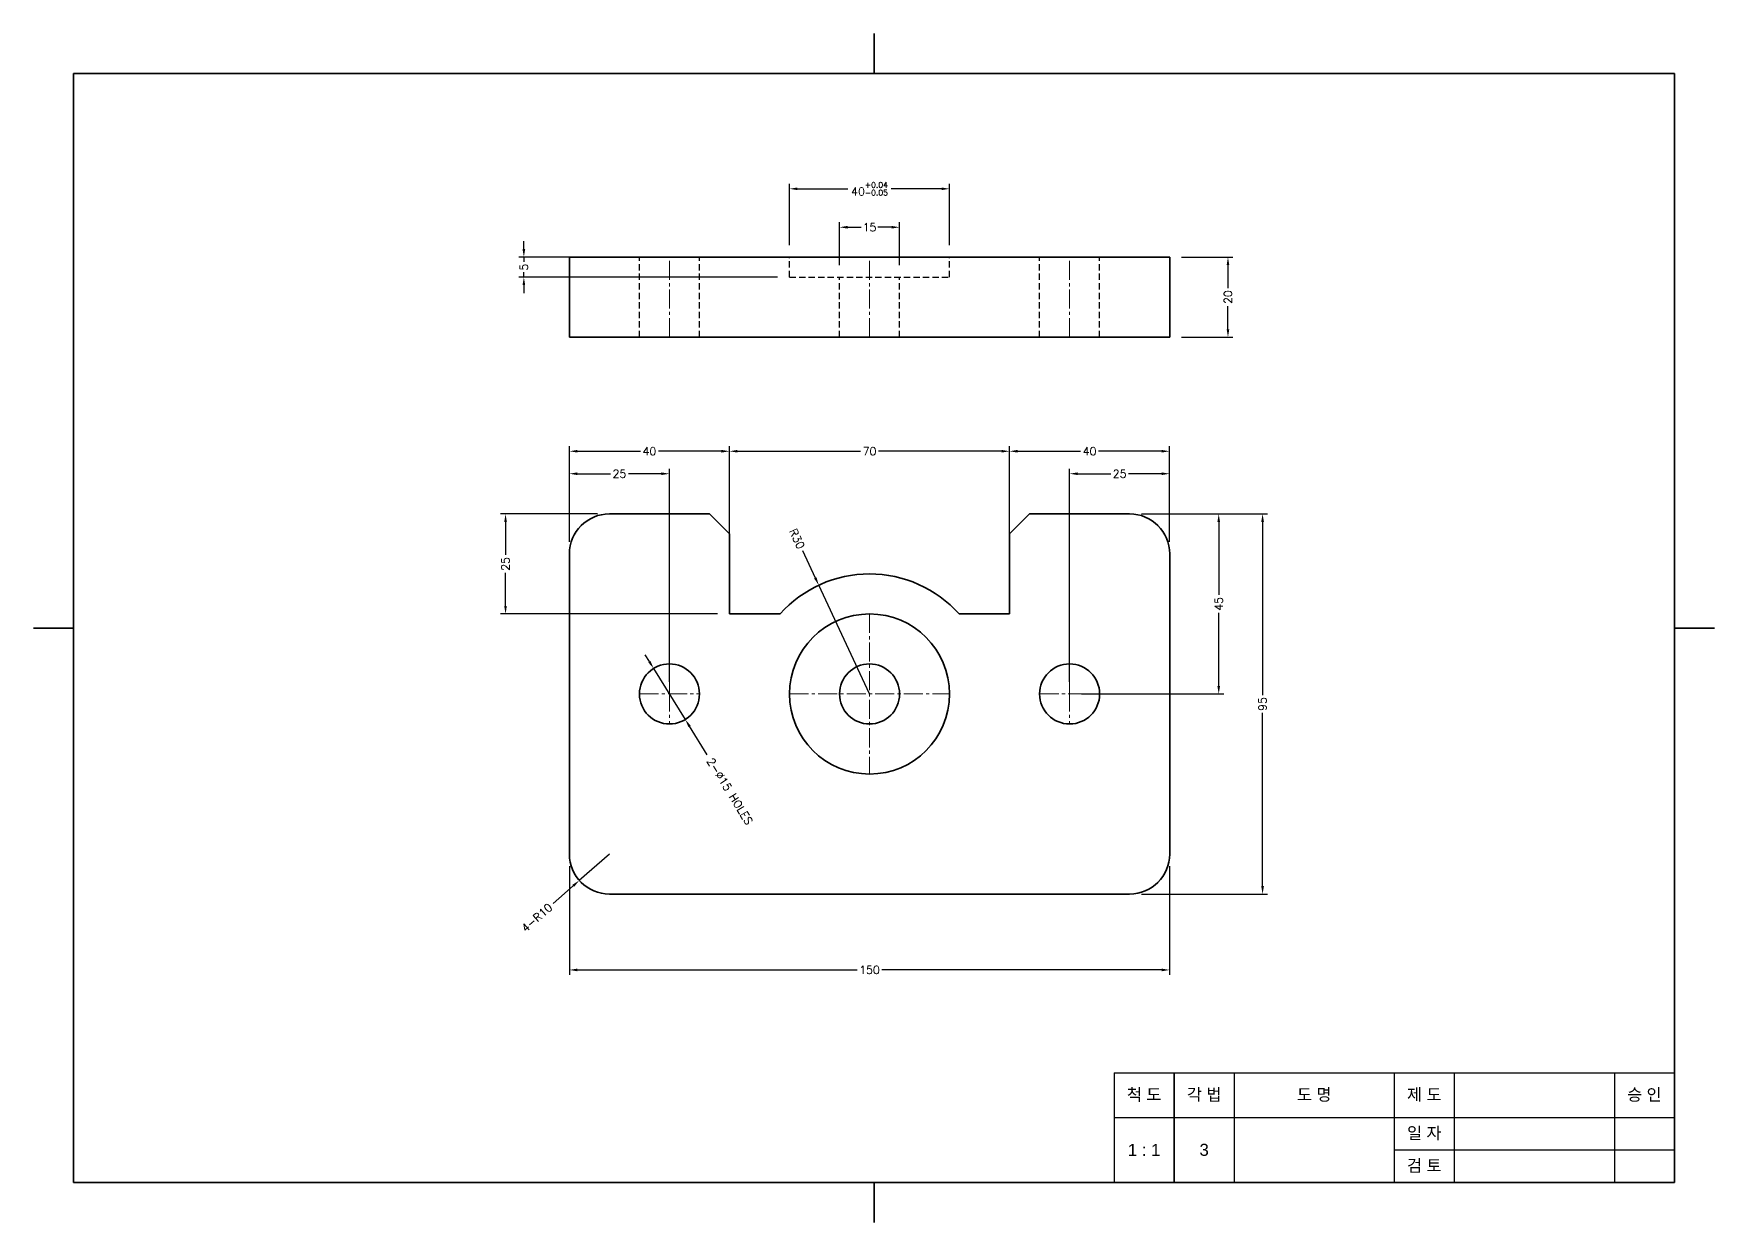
# Model space of a CAD drawing. Header units: millimetres. Extents: x 0 to 11420, y 0 to 297.
# Drawn here: x 2500 to 2920, y 0 to 297 of the extents above; entities that cross this region are included whole.
import ezdxf

# ---------------------------------------------------------------- set-up
doc = ezdxf.new("R2010")
doc.units = ezdxf.units.MM
doc.header["$LTSCALE"] = 0.25
doc.linetypes.add('CENTER2', pattern=[28.575, 19.05, -3.175, 3.175, -3.175])
doc.linetypes.add('HIDDEN', pattern=[9.525, 6.35, -3.175])
for name, color, linetype, lineweight in [('1_윤곽선', 4, 'Continuous', 35), ('2_외형선', 7, 'Continuous', 35), ('3_숨은선', 2, 'HIDDEN', 25), ('4_중심선', 1, 'CENTER2', 18)]:
    doc.layers.add(name, color=color, linetype=linetype, lineweight=lineweight)
doc.styles.get("Standard").update_dxf_attribs({"font": 'arial.ttf'})
doc.styles.add('주석', font='romans.shx', dxfattribs={"height": 2, "bigfont": 'whgtxt.shx'})
doc.dimstyles.new('주석', dxfattribs={"dimscale": 0, "dimtxt": 2, "dimasz": 2, "dimexe": 1.25, "dimexo": 3, "dimtad": 0, "dimtxsty": '주석', "dimcen": 0, "dimclrd": 3, "dimclre": 3, "dimclrt": 3, "dimadec": 0, "dimazin": 0, "dimtfac": 1, "dimtmove": 0, "dimatfit": 3, "dimfxl": 5, "dimtfill": 1, "dimarcsym": 0})

# ---------------------------------------------------------------- blocks, each defined once
blk = doc.blocks.new('*T62')
at = {"layer": '1_윤곽선', "color": 0, "linetype": 'ByBlock', "lineweight": -2, "transparency": 16777216}
for p, q in [((0, 0), (140, 0)), ((0, 0), (0, -27.35)), ((140, 0), (140, -27.35)), ((0, -27.35), (140, -27.35))]:
    blk.add_line(p, q, dxfattribs=at)
at = {"layer": '1_윤곽선', "color": 3, "linetype": 'ByBlock', "lineweight": -2, "transparency": 16777216}
for p, q in [((15, 0), (15, -27.35)), ((30, 0), (30, -27.35)), ((70, 0), (70, -27.35)), ((85, 0), (85, -27.35)), ((125, 0), (125, -27.35)), ((0, -11.14), (140, -11.14)), ((70, -19.24), (140, -19.24))]:
    blk.add_line(p, q, dxfattribs=at)
at = {"layer": '1_윤곽선', "color": 2, "transparency": 16777216, "char_height": 3, "attachment_point": 5}
for s, insert, width in [('{\\fGulim|b0|i0|c129|p50;척 도}', (7.5, -5.57), 12), ('{\\fGulim|b0|i0|c129|p50;각 법}', (22.5, -5.57), 12), ('{\\fGulim|b0|i0|c129|p50;도 명}', (50, -5.57), 37), ('{\\fGulim|b0|i0|c129|p50;제 도}', (77.5, -5.57), 12), ('{\\fGulim|b0|i0|c129|p50;승 인}', (132.5, -5.57), 12), ('{\\fGulim|b0|i0|c129|p50;일 자}', (77.5, -15.19), 12), ('1 : 1', (7.5, -19.24), 12), ('3', (22.5, -19.24), 12), ('{\\fGulim|b0|i0|c129|p50;검 토}', (77.5, -23.29), 12)]:
    blk.add_mtext(s, dxfattribs=dict(at, insert=insert, width=width))
blk = doc.blocks.new('*D63')
at = {"layer": '2_외형선', "color": 3, "lineweight": -2, "transparency": 16777216}
for p, q in [((2633.88, 89.02), (2633.88, 61.82)), ((2783.88, 89.02), (2783.88, 61.82)), ((2635.88, 63.07), (2705.83, 63.07)), ((2781.88, 63.07), (2711.94, 63.07))]:
    blk.add_line(p, q, dxfattribs=at)
at = {"layer": '2_외형선', "color": 3, "transparency": 16777216}
for points in [[(2635.88, 63.41), (2635.88, 62.74), (2633.88, 63.07)], [(2781.88, 63.41), (2781.88, 62.74), (2783.88, 63.07)]]:
    blk.add_solid(points, dxfattribs=at)
at = {"layer": 'Defpoints', "color": 0, "transparency": 16777216}
for p in [(2633.88, 92.02), (2783.88, 92.02), (2783.88, 63.07)]:
    blk.add_point(p, dxfattribs=at)
at = {"layer": '2_외형선', "color": 3, "transparency": 16777216, "insert": (2708.88, 63.07), "char_height": 2, "attachment_point": 5, "style": '주석', "bg_fill": 3, "box_fill_scale": 1.1, "bg_fill_color": 256, "bg_fill_true_color": 13158600, "bg_fill_transparency": 0}
blk.add_mtext('150', dxfattribs=at)
blk = doc.blocks.new('*D64')
at = {"layer": '2_외형선', "color": 3, "lineweight": -2, "transparency": 16777216}
for p, q in [((2776.88, 177.02), (2808.35, 177.02)), ((2807.1, 175.02), (2807.1, 131.76)), ((2807.1, 84.02), (2807.1, 127.27)), ((2776.88, 82.02), (2808.35, 82.02))]:
    blk.add_line(p, q, dxfattribs=at)
at = {"layer": '2_외형선', "color": 3, "transparency": 16777216}
for points in [[(2806.77, 175.02), (2807.44, 175.02), (2807.1, 177.02)], [(2806.77, 84.02), (2807.44, 84.02), (2807.1, 82.02)]]:
    blk.add_solid(points, dxfattribs=at)
at = {"layer": 'Defpoints', "color": 0, "transparency": 16777216}
for p in [(2773.88, 177.02), (2807.1, 177.02), (2773.88, 82.02)]:
    blk.add_point(p, dxfattribs=at)
at = {"layer": '2_외형선', "color": 3, "transparency": 16777216, "insert": (2807.1, 129.52), "char_height": 2, "attachment_point": 5, "rotation": 90, "style": '주석', "bg_fill": 3, "box_fill_scale": 1.1, "bg_fill_color": 256, "bg_fill_true_color": 13158600, "bg_fill_transparency": 0}
blk.add_mtext('95', dxfattribs=at)
blk = doc.blocks.new('*D65')
at = {"layer": '2_외형선', "color": 3, "lineweight": -2, "transparency": 16777216}
for p, q in [((2776.88, 177.02), (2797.39, 177.02)), ((2796.14, 175.02), (2796.14, 156.76)), ((2796.14, 134.02), (2796.14, 152.27)), ((2761.88, 132.02), (2797.39, 132.02))]:
    blk.add_line(p, q, dxfattribs=at)
at = {"layer": '2_외형선', "color": 3, "transparency": 16777216}
for points in [[(2795.81, 175.02), (2796.47, 175.02), (2796.14, 177.02)], [(2795.81, 134.02), (2796.47, 134.02), (2796.14, 132.02)]]:
    blk.add_solid(points, dxfattribs=at)
at = {"layer": 'Defpoints', "color": 0, "transparency": 16777216}
for p in [(2773.88, 177.02), (2758.88, 132.02), (2796.14, 132.02)]:
    blk.add_point(p, dxfattribs=at)
at = {"layer": '2_외형선', "color": 3, "transparency": 16777216, "insert": (2796.14, 154.52), "char_height": 2, "attachment_point": 5, "rotation": 90, "style": '주석', "bg_fill": 3, "box_fill_scale": 1.1, "bg_fill_color": 256, "bg_fill_true_color": 13158600, "bg_fill_transparency": 0}
blk.add_mtext('45', dxfattribs=at)
blk = doc.blocks.new('*D66')
at = {"layer": '2_외형선', "color": 3, "lineweight": -2, "transparency": 16777216}
for p, q in [((2758.88, 135.02), (2758.88, 188.29)), ((2760.88, 187.04), (2769.14, 187.04)), ((2781.88, 187.04), (2773.63, 187.04)), ((2783.88, 170.02), (2783.88, 188.29))]:
    blk.add_line(p, q, dxfattribs=at)
at = {"layer": '2_외형선', "color": 3, "transparency": 16777216}
for points in [[(2760.88, 187.38), (2760.88, 186.71), (2758.88, 187.04)], [(2781.88, 187.38), (2781.88, 186.71), (2783.88, 187.04)]]:
    blk.add_solid(points, dxfattribs=at)
at = {"layer": 'Defpoints', "color": 0, "transparency": 16777216}
for p in [(2758.88, 187.04), (2783.88, 167.02), (2758.88, 132.02)]:
    blk.add_point(p, dxfattribs=at)
at = {"layer": '2_외형선', "color": 3, "transparency": 16777216, "insert": (2771.38, 187.04), "char_height": 2, "attachment_point": 5, "style": '주석', "bg_fill": 3, "box_fill_scale": 1.1, "bg_fill_color": 256, "bg_fill_true_color": 13158600, "bg_fill_transparency": 0}
blk.add_mtext('25', dxfattribs=at)
blk = doc.blocks.new('*D67')
at = {"layer": '2_외형선', "color": 3, "lineweight": -2, "transparency": 16777216}
for p, q in [((2743.88, 155.02), (2743.88, 193.91)), ((2783.88, 170.02), (2783.88, 193.91)), ((2745.88, 192.66), (2761.64, 192.66)), ((2781.88, 192.66), (2766.13, 192.66))]:
    blk.add_line(p, q, dxfattribs=at)
at = {"layer": '2_외형선', "color": 3, "transparency": 16777216}
for points in [[(2745.88, 192.99), (2745.88, 192.33), (2743.88, 192.66)], [(2781.88, 192.99), (2781.88, 192.33), (2783.88, 192.66)]]:
    blk.add_solid(points, dxfattribs=at)
at = {"layer": 'Defpoints', "color": 0, "transparency": 16777216}
for p in [(2743.88, 192.66), (2783.88, 167.02), (2743.88, 152.02)]:
    blk.add_point(p, dxfattribs=at)
at = {"layer": '2_외형선', "color": 3, "transparency": 16777216, "insert": (2763.88, 192.66), "char_height": 2, "attachment_point": 5, "style": '주석', "bg_fill": 3, "box_fill_scale": 1.1, "bg_fill_color": 256, "bg_fill_true_color": 13158600, "bg_fill_transparency": 0}
blk.add_mtext('40', dxfattribs=at)
blk = doc.blocks.new('*D68')
at = {"layer": '2_외형선', "color": 3, "lineweight": -2, "transparency": 16777216}
for p, q in [((2673.88, 155.02), (2673.88, 193.91)), ((2743.88, 155.02), (2743.88, 193.91)), ((2675.88, 192.66), (2706.64, 192.66)), ((2741.88, 192.66), (2711.13, 192.66))]:
    blk.add_line(p, q, dxfattribs=at)
at = {"layer": '2_외형선', "color": 3, "transparency": 16777216}
for points in [[(2675.88, 192.99), (2675.88, 192.33), (2673.88, 192.66)], [(2741.88, 192.99), (2741.88, 192.33), (2743.88, 192.66)]]:
    blk.add_solid(points, dxfattribs=at)
at = {"layer": 'Defpoints', "color": 0, "transparency": 16777216}
for p in [(2673.88, 192.66), (2673.88, 152.02), (2743.88, 152.02)]:
    blk.add_point(p, dxfattribs=at)
at = {"layer": '2_외형선', "color": 3, "transparency": 16777216, "insert": (2708.88, 192.66), "char_height": 2, "attachment_point": 5, "style": '주석', "bg_fill": 3, "box_fill_scale": 1.1, "bg_fill_color": 256, "bg_fill_true_color": 13158600, "bg_fill_transparency": 0}
blk.add_mtext('70', dxfattribs=at)
blk = doc.blocks.new('*D69')
at = {"layer": '2_외형선', "color": 3, "lineweight": -2, "transparency": 16777216}
for p, q in [((2633.88, 170.02), (2633.88, 188.29)), ((2635.88, 187.04), (2644.14, 187.04)), ((2656.88, 187.04), (2648.63, 187.04)), ((2658.88, 135.02), (2658.88, 188.29))]:
    blk.add_line(p, q, dxfattribs=at)
at = {"layer": '2_외형선', "color": 3, "transparency": 16777216}
for points in [[(2635.88, 187.38), (2635.88, 186.71), (2633.88, 187.04)], [(2656.88, 187.38), (2656.88, 186.71), (2658.88, 187.04)]]:
    blk.add_solid(points, dxfattribs=at)
at = {"layer": 'Defpoints', "color": 0, "transparency": 16777216}
for p in [(2658.88, 187.04), (2633.88, 167.02), (2658.88, 132.02)]:
    blk.add_point(p, dxfattribs=at)
at = {"layer": '2_외형선', "color": 3, "transparency": 16777216, "insert": (2646.38, 187.04), "char_height": 2, "attachment_point": 5, "style": '주석', "bg_fill": 3, "box_fill_scale": 1.1, "bg_fill_color": 256, "bg_fill_true_color": 13158600, "bg_fill_transparency": 0}
blk.add_mtext('25', dxfattribs=at)
blk = doc.blocks.new('*D70')
at = {"layer": '2_외형선', "color": 3, "lineweight": -2, "transparency": 16777216}
for p, q in [((2633.88, 170.02), (2633.88, 193.91)), ((2673.88, 175.02), (2673.88, 193.91)), ((2635.88, 192.66), (2651.64, 192.66)), ((2671.88, 192.66), (2656.13, 192.66))]:
    blk.add_line(p, q, dxfattribs=at)
at = {"layer": '2_외형선', "color": 3, "transparency": 16777216}
for points in [[(2635.88, 192.99), (2635.88, 192.33), (2633.88, 192.66)], [(2671.88, 192.99), (2671.88, 192.33), (2673.88, 192.66)]]:
    blk.add_solid(points, dxfattribs=at)
at = {"layer": 'Defpoints', "color": 0, "transparency": 16777216}
for p in [(2673.88, 192.66), (2673.88, 172.02), (2633.88, 167.02)]:
    blk.add_point(p, dxfattribs=at)
at = {"layer": '2_외형선', "color": 3, "transparency": 16777216, "insert": (2653.88, 192.66), "char_height": 2, "attachment_point": 5, "style": '주석', "bg_fill": 3, "box_fill_scale": 1.1, "bg_fill_color": 256, "bg_fill_true_color": 13158600, "bg_fill_transparency": 0}
blk.add_mtext('40', dxfattribs=at)
blk = doc.blocks.new('*D71')
at = {"layer": '2_외형선', "color": 3, "lineweight": -2, "transparency": 16777216}
for p, q in [((2640.88, 177.02), (2616.68, 177.02)), ((2617.93, 175.02), (2617.93, 166.76)), ((2617.93, 154.02), (2617.93, 162.27)), ((2670.88, 152.02), (2616.68, 152.02))]:
    blk.add_line(p, q, dxfattribs=at)
at = {"layer": '2_외형선', "color": 3, "transparency": 16777216}
for points in [[(2617.6, 175.02), (2618.26, 175.02), (2617.93, 177.02)], [(2617.6, 154.02), (2618.26, 154.02), (2617.93, 152.02)]]:
    blk.add_solid(points, dxfattribs=at)
at = {"layer": 'Defpoints', "color": 0, "transparency": 16777216}
for p in [(2643.88, 177.02), (2617.93, 152.02), (2673.88, 152.02)]:
    blk.add_point(p, dxfattribs=at)
at = {"layer": '2_외형선', "color": 3, "transparency": 16777216, "insert": (2617.93, 164.52), "char_height": 2, "attachment_point": 5, "rotation": 90, "style": '주석', "bg_fill": 3, "box_fill_scale": 1.1, "bg_fill_color": 256, "bg_fill_true_color": 13158600, "bg_fill_transparency": 0}
blk.add_mtext('25', dxfattribs=at)
blk = doc.blocks.new('*D72')
at = {"layer": '2_외형선', "color": 3, "lineweight": -2, "transparency": 16777216}
for p, q in [((2643.88, 92.02), (2636.36, 85.42)), ((2629.84, 79.7), (2634.86, 84.11))]:
    blk.add_line(p, q, dxfattribs=at)
at = {"layer": '2_외형선', "color": 3, "transparency": 16777216}
blk.add_solid([(2634.64, 84.36), (2635.08, 83.86), (2636.36, 85.42)], dxfattribs=at)
at = {"layer": 'Defpoints', "color": 0, "transparency": 16777216}
for p in [(2643.88, 92.02), (2636.36, 85.42)]:
    blk.add_point(p, dxfattribs=at)
at = {"layer": '2_외형선', "color": 3, "transparency": 16777216, "insert": (2625.75, 76.12), "char_height": 2, "attachment_point": 5, "rotation": 41.2315, "style": '주석', "bg_fill": 3, "box_fill_scale": 1.1, "bg_fill_color": 256, "bg_fill_true_color": 13158600, "bg_fill_transparency": 0}
blk.add_mtext('4-R10', dxfattribs=at)
blk = doc.blocks.new('*D73')
at = {"layer": '2_외형선', "color": 3, "lineweight": -2, "transparency": 16777216}
for p, q in [((2653.87, 140.09), (2652.82, 141.79)), ((2654.93, 138.39), (2662.84, 125.64)), ((2668.32, 116.83), (2663.9, 123.95))]:
    blk.add_line(p, q, dxfattribs=at)
at = {"layer": '2_외형선', "color": 3, "transparency": 16777216}
for points in [[(2654.16, 140.26), (2653.59, 139.91), (2654.93, 138.39)], [(2664.18, 124.12), (2663.61, 123.77), (2662.84, 125.64)]]:
    blk.add_solid(points, dxfattribs=at)
at = {"layer": 'Defpoints', "color": 0, "transparency": 16777216}
for p in [(2654.93, 138.39), (2662.84, 125.64)]:
    blk.add_point(p, dxfattribs=at)
at = {"layer": '2_외형선', "color": 3, "transparency": 16777216, "insert": (2673.99, 107.7), "char_height": 2, "attachment_point": 5, "rotation": 301.8413, "style": '주석', "bg_fill": 3, "box_fill_scale": 1.1, "bg_fill_color": 256, "bg_fill_true_color": 13158600, "bg_fill_transparency": 0}
blk.add_mtext('2-∅15 HOLES', dxfattribs=at)
blk = doc.blocks.new('*D74')
at = {"layer": '2_외형선', "color": 3, "lineweight": -2, "transparency": 16777216}
for p, q in [((2692.13, 167.89), (2695.34, 161.01)), ((2708.88, 132.02), (2696.19, 159.2))]:
    blk.add_line(p, q, dxfattribs=at)
at = {"layer": '2_외형선', "color": 3, "transparency": 16777216}
blk.add_solid([(2695.64, 161.15), (2695.04, 160.87), (2696.19, 159.2)], dxfattribs=at)
at = {"layer": 'Defpoints', "color": 0, "transparency": 16777216}
for p in [(2696.19, 159.2), (2708.88, 132.02)]:
    blk.add_point(p, dxfattribs=at)
at = {"layer": '2_외형선', "color": 3, "transparency": 16777216, "insert": (2690.77, 170.79), "char_height": 2, "attachment_point": 5, "rotation": 295.0386, "style": '주석', "bg_fill": 3, "box_fill_scale": 1.1, "bg_fill_color": 256, "bg_fill_true_color": 13158600, "bg_fill_transparency": 0}
blk.add_mtext('R30', dxfattribs=at)
blk = doc.blocks.new('*D75')
at = {"layer": '2_외형선', "color": 3, "lineweight": -2, "transparency": 16777216}
for p, q in [((2701.38, 239.16), (2701.38, 249.87)), ((2703.38, 248.62), (2706.78, 248.62)), ((2714.38, 248.62), (2710.99, 248.62)), ((2716.38, 239.16), (2716.38, 249.87))]:
    blk.add_line(p, q, dxfattribs=at)
at = {"layer": '2_외형선', "color": 3, "transparency": 16777216}
for points in [[(2703.38, 248.95), (2703.38, 248.29), (2701.38, 248.62)], [(2714.38, 248.95), (2714.38, 248.29), (2716.38, 248.62)]]:
    blk.add_solid(points, dxfattribs=at)
at = {"layer": 'Defpoints', "color": 0, "transparency": 16777216}
for p in [(2716.38, 248.62), (2701.38, 236.16), (2716.38, 236.16)]:
    blk.add_point(p, dxfattribs=at)
at = {"layer": '2_외형선', "color": 3, "transparency": 16777216, "insert": (2708.88, 248.62), "char_height": 2, "attachment_point": 5, "style": '주석', "bg_fill": 3, "box_fill_scale": 1.1, "bg_fill_color": 256, "bg_fill_true_color": 13158600, "bg_fill_transparency": 0}
blk.add_mtext('15', dxfattribs=at)
blk = doc.blocks.new('*D76')
at = {"layer": '2_외형선', "color": 3, "lineweight": -2, "transparency": 16777216}
for p, q in [((2622.51, 243.16), (2622.51, 245.16)), ((2685.88, 241.16), (2621.26, 241.16)), ((2622.51, 241.16), (2622.51, 239.95)), ((2685.88, 236.16), (2621.26, 236.16)), ((2622.51, 236.16), (2622.51, 237.37)), ((2622.51, 234.16), (2622.51, 232.16))]:
    blk.add_line(p, q, dxfattribs=at)
at = {"layer": '2_외형선', "color": 3, "transparency": 16777216}
for points in [[(2622.17, 243.16), (2622.84, 243.16), (2622.51, 241.16)], [(2622.17, 234.16), (2622.84, 234.16), (2622.51, 236.16)]]:
    blk.add_solid(points, dxfattribs=at)
at = {"layer": 'Defpoints', "color": 0, "transparency": 16777216}
for p in [(2688.88, 241.16), (2688.88, 236.16)]:
    blk.add_point(p, dxfattribs=at)
at = {"layer": '2_외형선', "color": 3, "transparency": 16777216, "insert": (2622.51, 238.66), "char_height": 2, "attachment_point": 5, "rotation": 90, "style": '주석', "bg_fill": 3, "box_fill_scale": 1.1, "bg_fill_color": 256, "bg_fill_true_color": 13158600, "bg_fill_transparency": 0}
blk.add_mtext('5', dxfattribs=at)
at = {"layer": 'Defpoints', "color": 0, "transparency": 16777216}
blk.add_point((2622.51, 241.16), dxfattribs=at)
blk = doc.blocks.new('*D77')
at = {"layer": '2_외형선', "color": 3, "lineweight": -2, "transparency": 16777216}
for p, q in [((2786.88, 241.16), (2799.7, 241.16)), ((2798.45, 239.16), (2798.45, 233.41)), ((2798.45, 223.16), (2798.45, 228.92)), ((2786.88, 221.16), (2799.7, 221.16))]:
    blk.add_line(p, q, dxfattribs=at)
at = {"layer": '2_외형선', "color": 3, "transparency": 16777216}
for points in [[(2798.12, 239.16), (2798.78, 239.16), (2798.45, 241.16)], [(2798.12, 223.16), (2798.78, 223.16), (2798.45, 221.16)]]:
    blk.add_solid(points, dxfattribs=at)
at = {"layer": 'Defpoints', "color": 0, "transparency": 16777216}
for p in [(2783.88, 241.16), (2783.88, 221.16), (2798.45, 221.16)]:
    blk.add_point(p, dxfattribs=at)
at = {"layer": '2_외형선', "color": 3, "transparency": 16777216, "insert": (2798.45, 231.16), "char_height": 2, "attachment_point": 5, "rotation": 90, "style": '주석', "bg_fill": 3, "box_fill_scale": 1.1, "bg_fill_color": 256, "bg_fill_true_color": 13158600, "bg_fill_transparency": 0}
blk.add_mtext('20', dxfattribs=at)
blk = doc.blocks.new('*D78')
at = {"layer": '2_외형선', "color": 3, "lineweight": -2, "transparency": 16777216}
for p, q in [((2688.88, 244.16), (2688.88, 259.48)), ((2690.88, 258.23), (2703.5, 258.23)), ((2726.88, 258.23), (2714.27, 258.23)), ((2728.88, 244.16), (2728.88, 259.48))]:
    blk.add_line(p, q, dxfattribs=at)
at = {"layer": '2_외형선', "color": 3, "transparency": 16777216}
for points in [[(2690.88, 258.56), (2690.88, 257.9), (2688.88, 258.23)], [(2726.88, 258.56), (2726.88, 257.9), (2728.88, 258.23)]]:
    blk.add_solid(points, dxfattribs=at)
at = {"layer": 'Defpoints', "color": 0, "transparency": 16777216}
for p in [(2728.88, 258.23), (2688.88, 241.16), (2728.88, 241.16)]:
    blk.add_point(p, dxfattribs=at)
at = {"layer": '2_외형선', "color": 3, "transparency": 16777216, "insert": (2708.88, 258.23), "char_height": 2, "attachment_point": 5, "style": '주석', "bg_fill": 3, "box_fill_scale": 1.1, "bg_fill_color": 256, "bg_fill_true_color": 13158600, "bg_fill_transparency": 0}
blk.add_mtext('40{\\H0.7x;\\S+0.04^ -0.05;}', dxfattribs=at)

msp = doc.modelspace()

# ---------------------------------------------------------------- linework, layer by layer
at = {"layer": '1_윤곽선'}
for p, q in [((2710, 297), (2710, 287)), ((2500, 148.5), (2510, 148.5)), ((2920, 148.5), (2910, 148.5)), ((2710, 0), (2710, 10))]:
    msp.add_line(p, q, dxfattribs=at)
msp.add_lwpolyline([(2510, 10), (2910, 10), (2910, 287), (2510, 287)], close=True, dxfattribs=at)
at = {"layer": '2_외형선'}
for p, q in [((2633.885, 241.162), (2783.885, 241.162)), ((2633.885, 241.162), (2633.885, 221.162)), ((2783.885, 241.162), (2783.885, 221.162)), ((2633.885, 221.162), (2783.885, 221.162)), ((2643.885, 177.016), (2668.885, 177.016)), ((2668.885, 177.016), (2673.885, 172.016)), ((2748.885, 177.016), (2743.885, 172.016)), ((2748.885, 177.016), (2773.885, 177.016)), ((2673.885, 172.016), (2673.885, 152.016)), ((2743.885, 172.016), (2743.885, 152.016)), ((2633.885, 167.016), (2633.885, 92.016)), ((2783.885, 167.016), (2783.885, 92.016)), ((2673.885, 152.016), (2686.524, 152.016)), ((2731.246, 152.016), (2743.885, 152.016)), ((2643.885, 82.016), (2773.885, 82.016)), ((2785, 37.347), (2785, 10))]:
    msp.add_line(p, q, dxfattribs=at)
for centre, radius in [((2708.885, 132.016), 20), ((2658.885, 132.016), 7.5), ((2708.885, 132.016), 7.5), ((2758.885, 132.016), 7.5)]:
    msp.add_circle(centre, radius, dxfattribs=at)
for centre, radius, start, end in [((2643.885, 167.016), 10, 90, 180), ((2773.885, 167.016), 10, 0, 90), ((2708.885, 132.016), 30, 41.81031, 138.18969), ((2643.885, 92.016), 10, 180, 270), ((2773.885, 92.016), 10, 270, 0)]:
    msp.add_arc(centre, radius, start, end, dxfattribs=at)
at = {"layer": '3_숨은선'}
for p, q in [((2651.385, 221.162), (2651.385, 241.162)), ((2666.385, 221.162), (2666.385, 241.162)), ((2688.885, 236.162), (2688.885, 241.162)), ((2728.885, 236.162), (2728.885, 241.162)), ((2751.385, 221.162), (2751.385, 241.162)), ((2766.385, 221.162), (2766.385, 241.162)), ((2688.885, 236.162), (2728.885, 236.162)), ((2701.385, 221.162), (2701.385, 236.162)), ((2716.385, 221.162), (2716.385, 236.162))]:
    msp.add_line(p, q, dxfattribs=at)
at = {"layer": '4_중심선'}
for p, q in [((2658.885, 221.162), (2658.885, 241.162)), ((2708.885, 221.162), (2708.885, 241.162)), ((2758.885, 221.162), (2758.885, 241.162)), ((2658.885, 132.016), (2658.885, 177.016)), ((2758.885, 132.016), (2758.885, 177.016)), ((2708.885, 152.016), (2708.885, 112.016)), ((2658.885, 139.516), (2658.885, 124.516)), ((2758.885, 139.516), (2758.885, 124.516)), ((2651.385, 132.016), (2666.385, 132.016)), ((2688.885, 132.016), (2728.885, 132.016)), ((2751.385, 132.016), (2766.385, 132.016))]:
    msp.add_line(p, q, dxfattribs=at)

# ---------------------------------------------------------------- block references
msp.add_blockref('*T62', (2770, 37.347))

# ---------------------------------------------------------------- next in the draw order: dimensions: what is measured, and where the dimension line sits
at = {"layer": '2_외형선'}
for base, p1, p2, picture, middle in [((2716.385, 248.62), (2701.385, 236.162), (2716.385, 236.162), '*D75', (2708.885, 248.62)), ((2658.885, 187.042), (2633.885, 167.016), (2658.885, 132.016), '*D69', (2646.385, 187.042)), ((2783.885, 63.075), (2633.885, 92.016), (2783.885, 92.016), '*D63', (2708.885, 63.075))]:
    dim = msp.add_linear_dim(base=base, p1=p1, p2=p2, dimstyle='주석', dxfattribs=at)
    dim.commit()
    dim.dimension.update_dxf_attribs({"geometry": picture, "text_midpoint": middle})
for base, p1, p2, picture, middle in [((2622.505, 241.162), (2688.885, 236.162), (2688.885, 241.162), '*D76', (2622.505, 238.662)), ((2798.449, 221.162), (2783.885, 241.162), (2783.885, 221.162), '*D77', (2798.449, 231.162))]:
    dim = msp.add_linear_dim(base=base, p1=p1, p2=p2, angle=90, dimstyle='주석', dxfattribs=at)
    dim.commit()
    dim.dimension.update_dxf_attribs({"geometry": picture, "text_midpoint": middle})

# ---------------------------------------------------------------- next in the draw order: dimensions: what is measured, and where the dimension line sits
dim = msp.add_linear_dim(base=(2728.885, 258.231), p1=(2688.885, 241.162), p2=(2728.885, 241.162), text='<>{\\H0.7x;\\S+0.04^ -0.05;}', dimstyle='주석', dxfattribs=at)
dim.commit()
dim.dimension.update_dxf_attribs({"geometry": '*D78', "text_midpoint": (2708.885, 258.231)})
dim = msp.add_linear_dim(base=(2807.103, 177.016), p1=(2773.885, 82.016), p2=(2773.885, 177.016), angle=90, dimstyle='주석', dxfattribs=at)
dim.commit()
dim.dimension.update_dxf_attribs({"geometry": '*D64', "text_midpoint": (2807.103, 129.516)})
dim = msp.add_diameter_dim_2p(p1=(2654.928, 138.387), p2=(2662.842, 125.644), text='2-<> HOLES', dimstyle='주석', dxfattribs=at)
dim.commit()
dim.dimension.update_dxf_attribs({"geometry": '*D73', "text_midpoint": (2673.985, 107.701), "dimtype": 163})
dim = msp.add_radius_dim(center=(2643.885, 92.016), mpoint=(2636.364, 85.425), text='4-<>', dimstyle='주석', dxfattribs=at)
dim.commit()
dim.dimension.update_dxf_attribs({"geometry": '*D72', "text_midpoint": (2625.751, 76.123), "dimtype": 164})

# ---------------------------------------------------------------- next in the draw order: dimensions: what is measured, and where the dimension line sits
dim = msp.add_linear_dim(base=(2796.139, 132.016), p1=(2773.885, 177.016), p2=(2758.885, 132.016), angle=90, dimstyle='주석', dxfattribs=at)
dim.commit()
dim.dimension.update_dxf_attribs({"geometry": '*D65', "text_midpoint": (2796.139, 154.516)})

# ---------------------------------------------------------------- next in the draw order: dimensions: what is measured, and where the dimension line sits
dim = msp.add_linear_dim(base=(2758.885, 187.042), p1=(2783.885, 167.016), p2=(2758.885, 132.016), dimstyle='주석', dxfattribs=at)
dim.commit()
dim.dimension.update_dxf_attribs({"geometry": '*D66', "text_midpoint": (2771.385, 187.042)})

# ---------------------------------------------------------------- next in the draw order: dimensions: what is measured, and where the dimension line sits
dim = msp.add_linear_dim(base=(2743.885, 192.662), p1=(2783.885, 167.016), p2=(2743.885, 152.016), dimstyle='주석', dxfattribs=at)
dim.commit()
dim.dimension.update_dxf_attribs({"geometry": '*D67', "text_midpoint": (2763.885, 192.662)})

# ---------------------------------------------------------------- next in the draw order: dimensions: what is measured, and where the dimension line sits
dim = msp.add_linear_dim(base=(2673.885, 192.662), p1=(2743.885, 152.016), p2=(2673.885, 152.016), dimstyle='주석', dxfattribs=at)
dim.commit()
dim.dimension.update_dxf_attribs({"geometry": '*D68', "text_midpoint": (2708.885, 192.662)})

# ---------------------------------------------------------------- next in the draw order: dimensions: what is measured, and where the dimension line sits
dim = msp.add_linear_dim(base=(2673.885, 192.662), p1=(2633.885, 167.016), p2=(2673.885, 172.016), dimstyle='주석', dxfattribs=at)
dim.commit()
dim.dimension.update_dxf_attribs({"geometry": '*D70', "text_midpoint": (2653.885, 192.662)})
dim = msp.add_radius_dim(center=(2708.885, 132.016), mpoint=(2696.188, 159.196), dimstyle='주석', dxfattribs=at)
dim.commit()
dim.dimension.update_dxf_attribs({"geometry": '*D74', "text_midpoint": (2690.773, 170.788), "dimtype": 164})

# ---------------------------------------------------------------- next in the draw order: dimensions: what is measured, and where the dimension line sits
dim = msp.add_linear_dim(base=(2617.93, 152.016), p1=(2643.885, 177.016), p2=(2673.885, 152.016), angle=90, dimstyle='주석', dxfattribs=at)
dim.commit()
dim.dimension.update_dxf_attribs({"geometry": '*D71', "text_midpoint": (2617.93, 164.516)})

doc.saveas('drawing.dxf')
